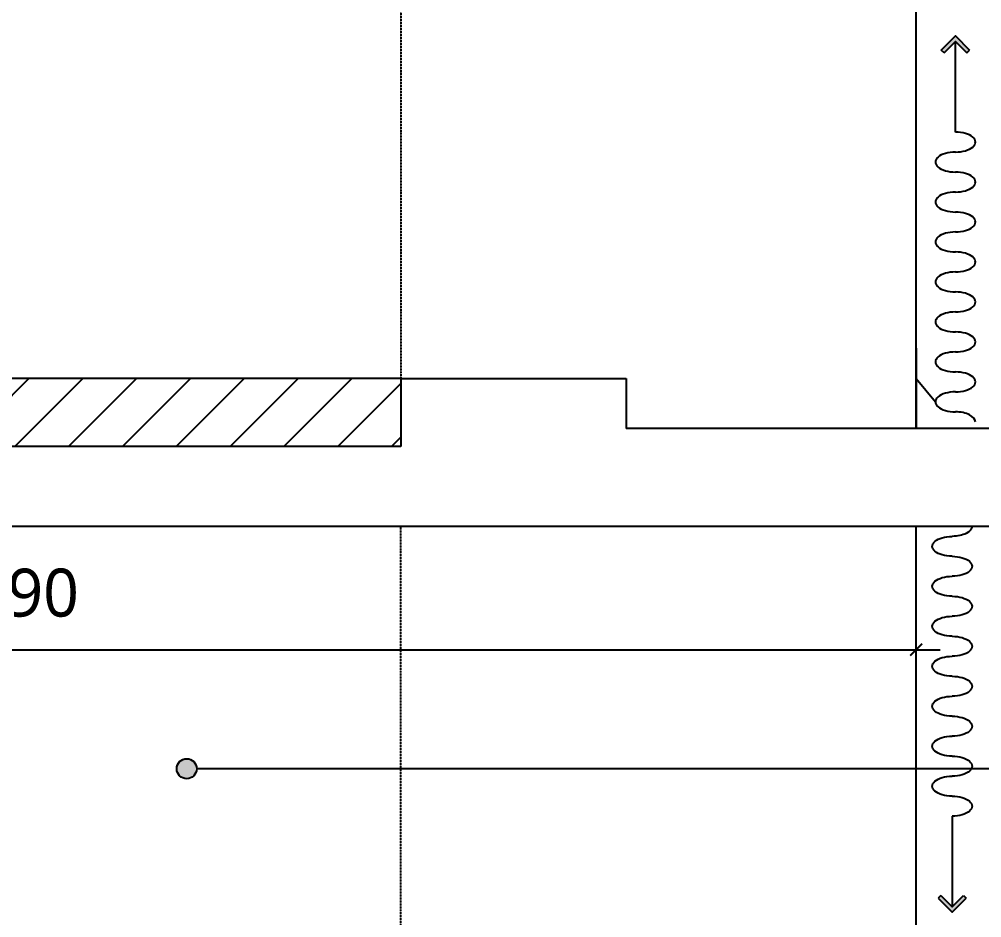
# Model space of a CAD drawing. Header units: millimetres. Extents: x 83042 to 109442, y 67232 to 86252.
# Drawn here: x 98209 to 100618, y 73042 to 75289 of the extents above; entities that cross this region are included whole.
import ezdxf

# ---------------------------------------------------------------- set-up
doc = ezdxf.new("R2010")
doc.units = ezdxf.units.MM
doc.linetypes.add('ACAD_ISO04W100', pattern=[30, 24, -3, 0, -3])
doc.linetypes.add('DASHED', pattern=[0.75, 0.5, -0.25])
for name, color, linetype in [('0-ELC TEXT', 7, 'Continuous'), ('01. F-소품', 3, 'Continuous'), ('04.FUR.기성가구', 252, 'DASHED'), ('CEIL-LIGHT', 7, 'Continuous'), ('DIM', 7, 'Continuous'), ('F-WALL2', 3, 'Continuous'), ('도면층2', 2, 'Continuous'), ('면적', 241, 'ACAD_ISO04W100')]:
    doc.layers.add(name, color=color, linetype=linetype)
doc.styles.add('HY 울릉도 L', font='malgun.ttf')
doc.styles.add('YOURNAME', font='malgun.ttf')
doc.dimstyles.new('60', dxfattribs={"dimscale": 60, "dimtxt": 2, "dimasz": 1, "dimexe": 1, "dimexo": 1, "dimgap": 1, "dimtad": 1, "dimdec": 0, "dimrnd": 0.05, "dimdsep": 46, "dimlunit": 6, "dimtxsty": 'HY 울릉도 L', "dimblk": 'ARCHTICK', "dimcen": 2.5, "dimdle": 1, "dimclrd": 133, "dimclre": 133, "dimclrt": 30, "dimadec": 0, "dimazin": 0, "dimtfac": 1, "dimtdec": 0, "dimtix": 1, "dimtmove": 2, "dimatfit": 3, "dimldrblk": 'ARCHTICK', "dimfxl": 1, "dimlwd": -1, "dimlwe": -1, "dimarcsym": 0})
doc.dimstyles.new('YOURNAME-50', dxfattribs={"dimscale": 50, "dimtxt": 1.8, "dimasz": 0.9, "dimexe": 1, "dimexo": 3, "dimgap": 0.7, "dimtad": 1, "dimdec": 0, "dimzin": 0, "dimdsep": 46, "dimtxsty": 'YOURNAME', "dimblk": 'ARCHTICK', "dimcen": 0, "dimclrd": 1, "dimclre": 1, "dimclrt": 7, "dimadec": 0, "dimazin": 0, "dimtfac": 1, "dimtdec": 0, "dimtix": 1, "dimtmove": 2, "dimatfit": 3, "dimldrblk": 'ARCHTICK', "dimfxl": 1, "dimtolj": 1, "dimtzin": 0, "dimarcsym": 0})

# ---------------------------------------------------------------- blocks, each defined once
blk = doc.blocks.new('FFSFDF')
at = {"layer": '01. F-소품'}
blk.add_hatch(color=8, dxfattribs=at).paths.add_polyline_path([(1567672.9, 1746751.1), (1567679.9, 1746744.1), (1567715.3, 1746779.4), (1567679.9, 1746814.8), (1567672.9, 1746807.7), (1567701.2, 1746779.4)])
at = {"layer": '01. F-소품', "color": 8}
for p, q in [((1567672.9, 1746807.7), (1567679.9, 1746814.8)), ((1567474.8, 1746779.4), (1567701.2, 1746779.4)), ((1567672.9, 1746751.1), (1567679.9, 1746744.1))]:
    blk.add_line(p, q, dxfattribs=at)
for points in [[(1567672.9, 1746807.7), (1567701.2, 1746779.4), (1567672.9, 1746751.1)], [(1567679.9, 1746814.8), (1567715.3, 1746779.4), (1567679.9, 1746744.1)]]:
    blk.add_lwpolyline(points, dxfattribs=at)
for centre, start_param, end_param in [((1566799.8, 1746779.4), 1.570796, 4.712389), ((1566899.8, 1746779.4), 1.570796, 4.712389), ((1566999.8, 1746779.4), 1.570796, 4.712389), ((1567099.8, 1746779.4), 1.570796, 4.712389), ((1567199.8, 1746779.4), 1.570796, 4.712389), ((1567299.8, 1746779.4), 1.570796, 4.712389), ((1567399.8, 1746779.4), 1.570796, 4.712389), ((1566749.8, 1746779.4), 6.283185, 7.853982), ((1566849.8, 1746779.4), 4.712389, 7.853982), ((1566949.8, 1746779.4), 4.712389, 7.853982), ((1567049.8, 1746779.4), 4.712389, 7.853982), ((1567149.8, 1746779.4), 4.712389, 7.853982), ((1567249.8, 1746779.4), 4.712389, 7.853982), ((1567349.8, 1746779.4), 4.712389, 7.853982), ((1567449.8, 1746779.4), 4.712389, 7.853982)]:
    blk.add_ellipse(centre, major_axis=(0, -50), ratio=0.5, start_param=start_param, end_param=end_param, dxfattribs=at)
blk = doc.blocks.new('_ARCHTICK')
at = {"color": 0, "linetype": 'ByBlock', "const_width": 0.075}
blk.add_lwpolyline([(-0.25, -0.25), (0.25, 0.25)], dxfattribs=at)
blk = doc.blocks.new('*D115')
at = {"layer": 'Defpoints', "color": 0, "transparency": 16777216}
for p in [(98984, 80611), (99164, 80611), (99164, 80522.5), (95664, 72291), (95664, 71841), (95793.1, 71841)]:
    blk.add_point(p, dxfattribs=at)
at = {"layer": 'DIM', "color": 133, "transparency": 16777216}
for p, q in [((95793.1, 72351), (95793.1, 71781)), ((95724, 72291), (95853.1, 72291)), ((95724, 71841), (95853.1, 71841))]:
    blk.add_line(p, q, dxfattribs=at)
at = {"layer": '면적', "color": 1, "lineweight": -2, "transparency": 16777216}
for p, q in [((98984, 80522.5), (98939, 80522.5)), ((98984, 80522.5), (99164, 80522.5)), ((99164, 80522.5), (99209, 80522.5)), ((98984, 80461), (98984, 80472.5)), ((99164, 80461), (99164, 80472.5))]:
    blk.add_line(p, q, dxfattribs=at)
at = {"layer": 'DIM', "color": 133, "transparency": 16777216, "xscale": 60, "yscale": 60, "zscale": 60}
for p, rotation in [((95793.1, 72291), 90), ((95793.1, 71841), 270)]:
    blk.add_blockref('_ARCHTICK', p, dxfattribs=dict(at, rotation=rotation))
at = {"layer": '면적', "color": 1, "lineweight": -2, "transparency": 16777216, "xscale": 45, "yscale": 45, "zscale": 45}
blk.add_blockref('_ARCHTICK', (98984, 80522.5), dxfattribs=at)
at = {"layer": '면적', "color": 1, "lineweight": -2, "transparency": 16777216, "xscale": 45, "yscale": 45, "zscale": 45, "rotation": 180}
blk.add_blockref('_ARCHTICK', (99164, 80522.5), dxfattribs=at)
at = {"layer": 'DIM', "color": 30, "transparency": 16777216, "insert": (95671.1, 72066), "char_height": 120, "attachment_point": 5, "rotation": 90, "style": 'HY 울릉도 L'}
blk.add_mtext('450', dxfattribs=at)
at = {"layer": '면적', "color": 7, "transparency": 16777216, "insert": (99074, 80602.5), "char_height": 90, "attachment_point": 5, "style": 'YOURNAME'}
blk.add_mtext('\\A1;180', dxfattribs=at)
blk = doc.blocks.new('*D117')
at = {"layer": 'Defpoints', "color": 0, "transparency": 16777216}
for p in [(100454, 73712.4), (95864, 72864.5), (100454, 72864.5)]:
    blk.add_point(p, dxfattribs=at)
at = {"layer": 'DIM', "color": 133, "transparency": 16777216}
for p, q in [((95864, 72924.5), (95864, 73772.4)), ((100454, 72924.5), (100454, 73772.4)), ((95804, 73712.4), (100514, 73712.4))]:
    blk.add_line(p, q, dxfattribs=at)
at = {"layer": 'DIM', "color": 133, "transparency": 16777216, "xscale": 60, "yscale": 60, "zscale": 60, "rotation": 180}
blk.add_blockref('_ARCHTICK', (95864, 73712.4), dxfattribs=at)
at = {"layer": 'DIM', "color": 133, "transparency": 16777216, "xscale": 60, "yscale": 60, "zscale": 60}
blk.add_blockref('_ARCHTICK', (100454, 73712.4), dxfattribs=at)
at = {"layer": 'DIM', "color": 30, "transparency": 16777216, "insert": (98159, 73844.4), "char_height": 120, "attachment_point": 5, "style": 'HY 울릉도 L'}
blk.add_mtext('4,590', dxfattribs=at)

msp = doc.modelspace()

# ---------------------------------------------------------------- hatches: boundary and pattern name
at = {"layer": '0-ELC TEXT'}
h = msp.add_hatch(color=256, dxfattribs=at)
h.dxf.hatch_style = 1
edge = h.paths.add_edge_path()
edge.add_arc((98628.5, 73414.7), 25, 0, 360)
at = {"layer": 'F-WALL2'}
h = msp.add_hatch(dxfattribs=at)
h.set_pattern_fill('ANSI31', color=256, scale=30)
h.paths.add_polyline_path([(98122, 74391), (98122, 74221), (99164, 74221), (99164, 74391)])
h.paths.add_polyline_path([(96159.4, 74391), (96159.4, 74221), (96922, 74221), (96922, 74391)])

# ---------------------------------------------------------------- linework, layer by layer
msp.add_line((100454, 74391), (100502, 74332.3))
at = {"layer": '0-ELC TEXT'}
msp.add_line((101134, 73414.7), (98653.5, 73414.7), dxfattribs=at)
msp.add_circle((98628.5, 73414.7), 25, dxfattribs=at)
at = {"layer": '04.FUR.기성가구'}
for p, q in [((99164, 78761), (99164, 74391)), ((99164, 70421), (99164, 74021))]:
    msp.add_line(p, q, dxfattribs=at)
at = {"layer": 'CEIL-LIGHT'}
for p, q in [((100454, 74266), (100454, 78761)), ((100454, 70421), (100454, 74021))]:
    msp.add_line(p, q, dxfattribs=at)
at = {"layer": 'F-WALL2'}
for p, q in [((100454, 74466.4), (100454, 74266)), ((99164, 74391), (98122, 74391))]:
    msp.add_line(p, q, dxfattribs=at)
at = {"layer": '도면층2'}
for p, q in [((99164, 74391), (99164, 74221)), ((99164, 74391), (99728.6, 74391)), ((99728.6, 74391), (99728.6, 74266)), ((100854, 74266), (99728.6, 74266)), ((99164, 74221), (96159.4, 74221)), ((100854, 74021), (95864, 74021))]:
    msp.add_line(p, q, dxfattribs=at)

# ---------------------------------------------------------------- block references
at = {"color": 0, "rotation": 90}
msp.add_blockref('FFSFDF', (1847331.4, -1492467.5), dxfattribs=at)
at = {"color": 0, "xscale": -1, "rotation": 90}
msp.add_blockref('FFSFDF', (1847323.4, 1640770.8), dxfattribs=at)

# ---------------------------------------------------------------- dimensions: what is measured, and where the dimension line sits
at = {"layer": 'DIM'}
dim = msp.add_linear_dim(base=(95793.1, 71841), p1=(95664, 72291), p2=(95664, 71841), angle=90, dimstyle='60', dxfattribs=at)
dim.commit()
dim.dimension.update_dxf_attribs({"geometry": '*D115', "text_midpoint": (95671.1, 72066)})
dim = msp.add_linear_dim(base=(100454, 73712.4), p1=(95864, 72864.5), p2=(100454, 72864.5), dimstyle='60', dxfattribs=at)
dim.commit()
dim.dimension.update_dxf_attribs({"geometry": '*D117', "text_midpoint": (98159, 73844.4)})
at = {"layer": '면적'}
dim = msp.add_linear_dim(base=(99164, 80522.5), p1=(98984, 80611), p2=(99164, 80611), dimstyle='YOURNAME-50', dxfattribs=at)
dim.commit()
dim.dimension.update_dxf_attribs({"geometry": '*D115', "text_midpoint": (99074, 80602.5)})

doc.saveas('drawing.dxf')
